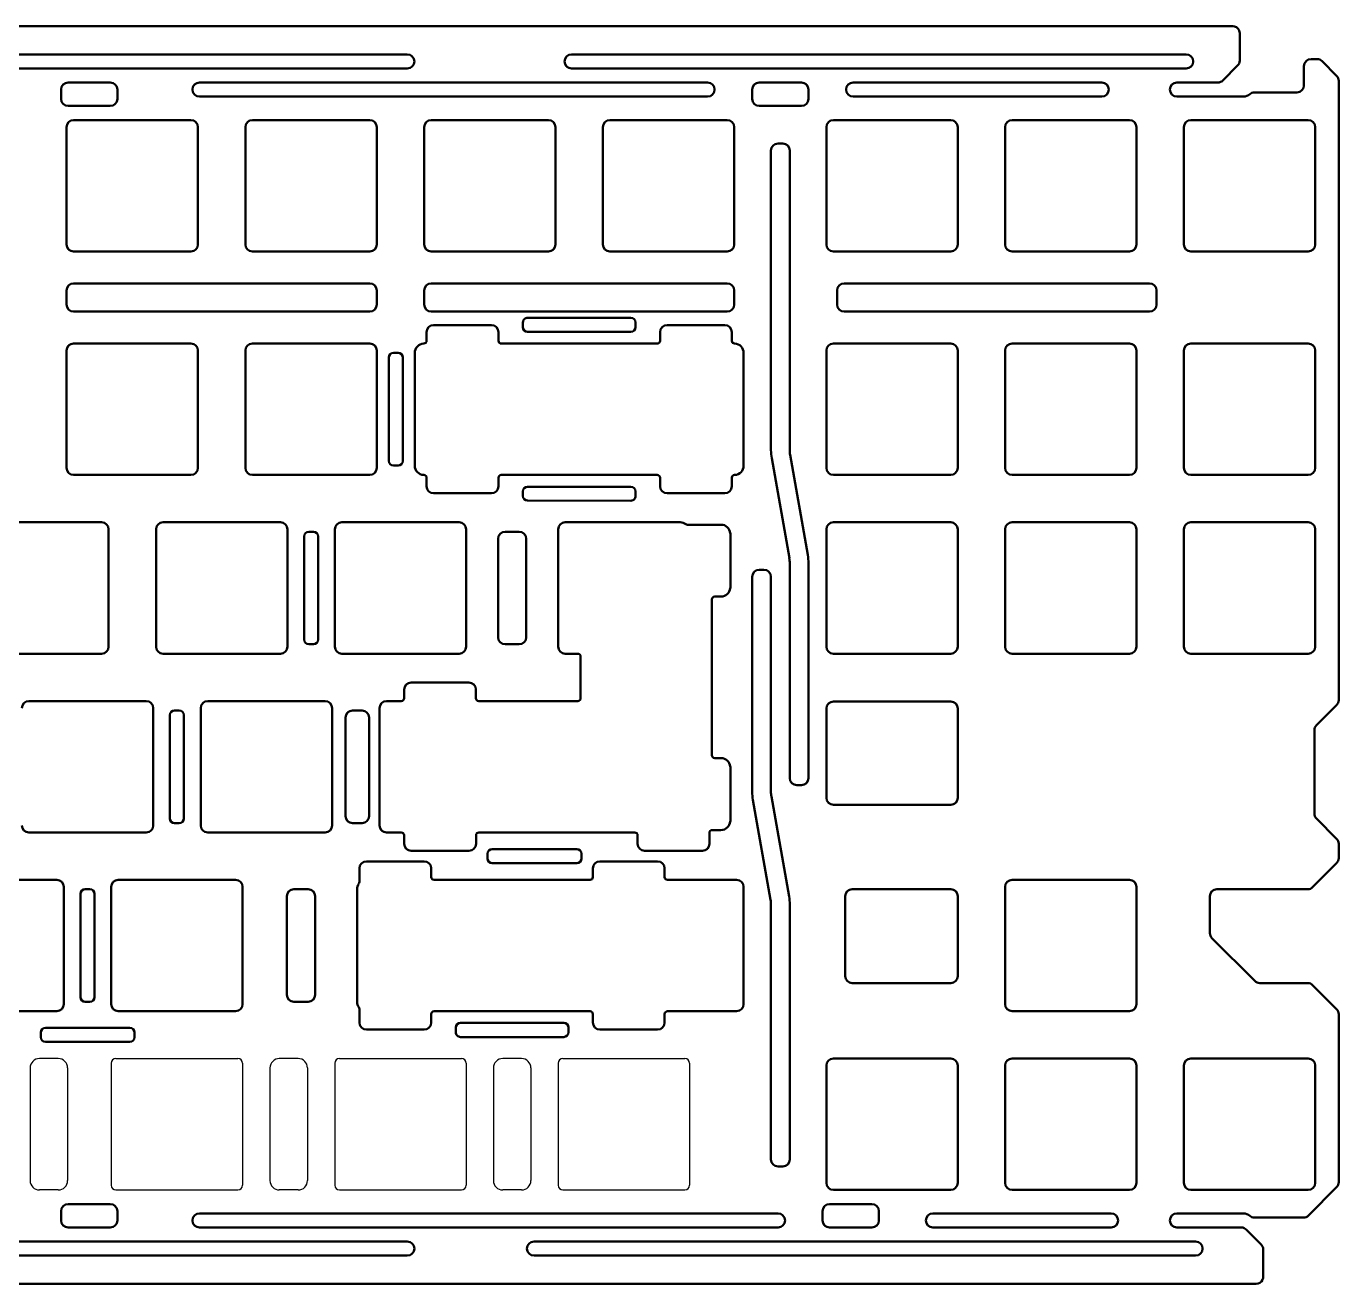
# Model space of a CAD drawing. Header units: millimetres. Extents: x 46 to 394, y 126 to 260.
# Drawn here: x 253.7 to 393.6, y 126.2 to 260.2 of the extents above; entities that cross this region are included whole.
import ezdxf

# ---------------------------------------------------------------- set-up
doc = ezdxf.new("R2010")
doc.units = ezdxf.units.MM
doc.header["$LTSCALE"] = 0.75
doc.layers.add('Visible', color=7, linetype='Continuous', lineweight=50)

msp = doc.modelspace()

# ---------------------------------------------------------------- linework, layer by layer
at = {"color": 7, "linetype": 'Continuous', "lineweight": 25}
for p, q in [((257.15, 150.18, 0.75), (255.15, 150.18, 0.75)), ((262.8, 149.68, 0.75), (262.8, 136.68, 0.75)), ((263.3, 150.18, 0.75), (276.3, 150.18, 0.75)), ((276.8, 149.68, 0.75), (276.8, 136.68, 0.75)), ((282.71, 150.18, 0.75), (280.71, 150.18, 0.75)), ((286.62, 149.68, 0.75), (286.62, 136.68, 0.75)), ((287.12, 150.18, 0.75), (300.12, 150.18, 0.75)), ((300.62, 149.68, 0.75), (300.62, 136.68, 0.75)), ((306.52, 150.18, 0.75), (304.52, 150.18, 0.75)), ((310.43, 149.68, 0.75), (310.43, 136.68, 0.75)), ((310.93, 150.18, 0.75), (323.93, 150.18, 0.75)), ((324.43, 149.68, 0.75), (324.43, 136.68, 0.75)), ((254.15, 149.18, 0.75), (254.15, 137.18, 0.75)), ((258.15, 149.18, 0.75), (258.15, 137.18, 0.75)), ((279.71, 149.18, 0.75), (279.71, 137.18, 0.75)), ((283.71, 149.18, 0.75), (283.71, 137.18, 0.75)), ((303.52, 149.18, 0.75), (303.52, 137.18, 0.75)), ((307.52, 149.18, 0.75), (307.52, 137.18, 0.75)), ((257.15, 136.18, 0.75), (255.15, 136.18, 0.75)), ((263.3, 136.18, 0.75), (276.3, 136.18, 0.75)), ((282.71, 136.18, 0.75), (280.71, 136.18, 0.75)), ((287.12, 136.18, 0.75), (300.12, 136.18, 0.75)), ((306.52, 136.18, 0.75), (304.52, 136.18, 0.75)), ((310.93, 136.18, 0.75), (323.93, 136.18, 0.75))]:
    msp.add_line(p, q, dxfattribs=at)
for centre, radius, start, end in [((255.15, 149.18, 0.75), 1, 90, 180), ((257.15, 149.18, 0.75), 1, 0, 90), ((263.3, 149.68, 0.75), 0.5, 90, 180), ((276.3, 149.68, 0.75), 0.5, 0, 90), ((280.71, 149.18, 0.75), 1, 90, 180), ((282.71, 149.18, 0.75), 1, 0, 90), ((287.12, 149.68, 0.75), 0.5, 90, 180), ((300.12, 149.68, 0.75), 0.5, 0, 90), ((304.52, 149.18, 0.75), 1, 90, 180), ((306.52, 149.18, 0.75), 1, 0, 90), ((310.93, 149.68, 0.75), 0.5, 90, 180), ((323.93, 149.68, 0.75), 0.5, 0, 90), ((255.15, 137.18, 0.75), 1, 180, 270), ((257.15, 137.18, 0.75), 1, 270, 0), ((280.71, 137.18, 0.75), 1, 180, 270), ((282.71, 137.18, 0.75), 1, 270, 0), ((304.52, 137.18, 0.75), 1, 180, 270), ((306.52, 137.18, 0.75), 1, 270, 0), ((263.3, 136.68, 0.75), 0.5, 180, 270), ((276.3, 136.68, 0.75), 0.5, 270, 0), ((287.12, 136.68, 0.75), 0.5, 180, 270), ((300.12, 136.68, 0.75), 0.5, 270, 0), ((310.93, 136.68, 0.75), 0.5, 180, 270), ((323.93, 136.68, 0.75), 0.5, 270, 0)]:
    msp.add_arc(centre, radius, start, end, dxfattribs=at)
at = {"layer": 'Visible'}
for p, q in [((382.3, 260.2, 0.75), (57.29, 260.2, 0.75)), ((383.05, 256.53, 0.75), (383.05, 257.63, 0.75)), ((294.35, 257.2, 0.75), (226.55, 257.2, 0.75)), ((377.35, 257.2, 0.75), (311.85, 257.2, 0.75)), ((382.83, 256, 0.75), (381.25, 254.42, 0.75)), ((391.29, 256.7, 0.75), (390.65, 256.7, 0.75)), ((391.82, 256.48, 0.75), (393.38, 254.92, 0.75)), ((294.35, 255.7, 0.75), (226.55, 255.7, 0.75)), ((377.35, 255.7, 0.75), (311.85, 255.7, 0.75)), ((389.9, 255.95, 0.75), (389.9, 253.9, 0.75)), ((257.45, 252.45, 0.75), (257.45, 253.45, 0.75)), ((258.2, 254.2, 0.75), (262.7, 254.2, 0.75)), ((263.45, 253.45, 0.75), (263.45, 252.45, 0.75)), ((326.35, 254.2, 0.75), (272.2, 254.2, 0.75)), ((331.1, 252.45, 0.75), (331.1, 253.45, 0.75)), ((331.85, 254.2, 0.75), (336.35, 254.2, 0.75)), ((337.1, 253.45, 0.75), (337.1, 252.45, 0.75)), ((341.85, 254.2, 0.75), (368.35, 254.2, 0.75)), ((376.35, 254.2, 0.75), (380.72, 254.2, 0.75)), ((393.6, 188.39, 0.75), (393.6, 254.39, 0.75)), ((326.35, 252.7, 0.75), (272.2, 252.7, 0.75)), ((341.85, 252.7, 0.75), (368.35, 252.7, 0.75)), ((383.45, 252.7, 0.75), (376.35, 252.7, 0.75)), ((389.15, 253.15, 0.75), (384.62, 253.15, 0.75)), ((262.7, 251.7, 0.75), (258.2, 251.7, 0.75)), ((336.35, 251.7, 0.75), (331.85, 251.7, 0.75)), ((258.04, 236.95, 0.75), (258.04, 249.45, 0.75)), ((258.79, 250.2, 0.75), (271.29, 250.2, 0.75)), ((272.04, 249.45, 0.75), (272.04, 236.95, 0.75)), ((277.09, 236.95, 0.75), (277.09, 249.45, 0.75)), ((277.84, 250.2, 0.75), (290.34, 250.2, 0.75)), ((291.09, 249.45, 0.75), (291.09, 236.95, 0.75)), ((296.14, 236.95, 0.75), (296.14, 249.45, 0.75)), ((296.89, 250.2, 0.75), (309.39, 250.2, 0.75)), ((310.14, 249.45, 0.75), (310.14, 236.95, 0.75)), ((315.19, 236.95, 0.75), (315.19, 249.45, 0.75)), ((315.94, 250.2, 0.75), (328.44, 250.2, 0.75)), ((329.19, 249.45, 0.75), (329.19, 236.95, 0.75)), ((339, 236.95, 0.75), (339, 249.45, 0.75)), ((339.75, 250.2, 0.75), (352.25, 250.2, 0.75)), ((353, 249.45, 0.75), (353, 236.95, 0.75)), ((358.05, 236.95, 0.75), (358.05, 249.45, 0.75)), ((358.8, 250.2, 0.75), (371.3, 250.2, 0.75)), ((372.05, 249.45, 0.75), (372.05, 236.95, 0.75)), ((377.1, 236.95, 0.75), (377.1, 249.45, 0.75)), ((377.85, 250.2, 0.75), (390.35, 250.2, 0.75)), ((391.1, 249.45, 0.75), (391.1, 236.95, 0.75)), ((333.85, 247.7, 0.75), (334.35, 247.7, 0.75)), ((333.1, 215.03, 0.75), (333.1, 246.95, 0.75)), ((335.1, 246.95, 0.75), (335.1, 215.03, 0.75)), ((271.29, 236.2, 0.75), (258.79, 236.2, 0.75)), ((290.34, 236.2, 0.75), (277.84, 236.2, 0.75)), ((309.39, 236.2, 0.75), (296.89, 236.2, 0.75)), ((328.44, 236.2, 0.75), (315.94, 236.2, 0.75)), ((352.25, 236.2, 0.75), (339.75, 236.2, 0.75)), ((371.3, 236.2, 0.75), (358.8, 236.2, 0.75)), ((390.35, 236.2, 0.75), (377.85, 236.2, 0.75)), ((258.79, 232.79, 0.75), (290.34, 232.79, 0.75)), ((296.89, 232.79, 0.75), (328.44, 232.79, 0.75)), ((340.89, 232.79, 0.75), (373.44, 232.79, 0.75)), ((258.04, 230.54, 0.75), (258.04, 232.04, 0.75)), ((291.09, 232.04, 0.75), (291.09, 230.54, 0.75)), ((296.14, 230.54, 0.75), (296.14, 232.04, 0.75)), ((329.19, 232.04, 0.75), (329.19, 230.54, 0.75)), ((340.14, 230.54, 0.75), (340.14, 232.04, 0.75)), ((374.19, 232.04, 0.75), (374.19, 230.54, 0.75)), ((290.34, 229.79, 0.75), (258.79, 229.79, 0.75)), ((328.44, 229.79, 0.75), (296.89, 229.79, 0.75)), ((373.44, 229.79, 0.75), (340.89, 229.79, 0.75)), ((297.15, 228.35, 0.75), (303.31, 228.35, 0.75)), ((306.67, 228.13, 0.75), (306.67, 228.63, 0.75)), ((307.17, 229.13, 0.75), (318.17, 229.13, 0.75)), ((318.67, 228.63, 0.75), (318.67, 228.13, 0.75)), ((322.03, 228.35, 0.75), (328.18, 228.35, 0.75)), ((296.4, 226.68, 0.75), (296.4, 227.6, 0.75)), ((304.06, 227.6, 0.75), (304.06, 226.68, 0.75)), ((318.17, 227.63, 0.75), (307.17, 227.63, 0.75)), ((321.28, 226.68, 0.75), (321.28, 227.6, 0.75)), ((328.93, 227.6, 0.75), (328.93, 226.68, 0.75)), ((258.04, 213.13, 0.75), (258.04, 225.63, 0.75)), ((258.79, 226.38, 0.75), (271.29, 226.38, 0.75)), ((272.04, 225.63, 0.75), (272.04, 213.13, 0.75)), ((277.09, 213.13, 0.75), (277.09, 225.63, 0.75)), ((277.84, 226.38, 0.75), (290.34, 226.38, 0.75)), ((291.09, 225.63, 0.75), (291.09, 213.13, 0.75)), ((292.87, 225.38, 0.75), (293.37, 225.38, 0.75)), ((295.14, 213.38, 0.75), (295.14, 225.38, 0.75)), ((304.36, 226.38, 0.75), (320.98, 226.38, 0.75)), ((330.19, 225.38, 0.75), (330.19, 213.38, 0.75)), ((339, 213.13, 0.75), (339, 225.63, 0.75)), ((339.75, 226.38, 0.75), (352.25, 226.38, 0.75)), ((353, 225.63, 0.75), (353, 213.13, 0.75)), ((358.05, 213.13, 0.75), (358.05, 225.63, 0.75)), ((358.8, 226.38, 0.75), (371.3, 226.38, 0.75)), ((372.05, 225.63, 0.75), (372.05, 213.13, 0.75)), ((377.1, 213.13, 0.75), (377.1, 225.63, 0.75)), ((377.85, 226.38, 0.75), (390.35, 226.38, 0.75)), ((391.1, 225.63, 0.75), (391.1, 213.13, 0.75)), ((292.37, 213.88, 0.75), (292.37, 224.88, 0.75)), ((293.87, 224.88, 0.75), (293.87, 213.88, 0.75)), ((335.06, 203.51, 0.75), (333.18, 214.16, 0.75)), ((335.15, 214.51, 0.75), (337.03, 203.85, 0.75)), ((293.37, 213.38, 0.75), (292.87, 213.38, 0.75)), ((271.29, 212.38, 0.75), (258.79, 212.38, 0.75)), ((290.34, 212.38, 0.75), (277.84, 212.38, 0.75)), ((296.4, 211.17, 0.75), (296.4, 212.09, 0.75)), ((304.06, 212.08, 0.75), (304.06, 211.17, 0.75)), ((320.98, 212.38, 0.75), (304.36, 212.38, 0.75)), ((321.28, 211.17, 0.75), (321.28, 212.08, 0.75)), ((328.93, 212.09, 0.75), (328.93, 211.17, 0.75)), ((352.25, 212.38, 0.75), (339.75, 212.38, 0.75)), ((371.3, 212.38, 0.75), (358.8, 212.38, 0.75)), ((390.35, 212.38, 0.75), (377.85, 212.38, 0.75)), ((303.31, 210.42, 0.75), (297.15, 210.42, 0.75)), ((306.67, 210.14, 0.75), (306.67, 210.63, 0.75)), ((307.17, 211.13, 0.75), (318.17, 211.13, 0.75)), ((318.67, 210.63, 0.75), (318.67, 210.13, 0.75)), ((328.18, 210.42, 0.75), (322.03, 210.42, 0.75)), ((318.17, 209.63, 0.75), (307.17, 209.64, 0.75)), ((249.27, 207.33, 0.75), (261.77, 207.33, 0.75)), ((268.32, 207.33, 0.75), (280.82, 207.33, 0.75)), ((287.37, 207.33, 0.75), (299.87, 207.33, 0.75)), ((311.18, 207.33, 0.75), (323.43, 207.33, 0.75)), ((324.21, 207.08, 0.75), (327.77, 207.08, 0.75)), ((339.75, 207.33, 0.75), (352.25, 207.33, 0.75)), ((358.8, 207.33, 0.75), (371.3, 207.33, 0.75)), ((377.85, 207.33, 0.75), (390.35, 207.33, 0.75)), ((262.52, 206.58, 0.75), (262.52, 194.08, 0.75)), ((267.57, 206.58, 0.75), (267.57, 194.08, 0.75)), ((281.57, 206.58, 0.75), (281.57, 194.08, 0.75)), ((283.34, 194.83, 0.75), (283.34, 205.83, 0.75)), ((283.84, 206.33, 0.75), (284.34, 206.33, 0.75)), ((284.84, 205.83, 0.75), (284.84, 194.83, 0.75)), ((286.62, 194.08, 0.75), (286.62, 206.58, 0.75)), ((300.62, 206.58, 0.75), (300.62, 194.08, 0.75)), ((304.77, 206.33, 0.75), (306.27, 206.33, 0.75)), ((310.43, 194.08, 0.75), (310.43, 206.58, 0.75)), ((328.77, 206.17, 0.75), (328.77, 200.32, 0.75)), ((339, 194.08, 0.75), (339, 206.58, 0.75)), ((353, 206.58, 0.75), (353, 194.08, 0.75)), ((358.05, 194.08, 0.75), (358.05, 206.58, 0.75)), ((372.05, 206.58, 0.75), (372.05, 194.08, 0.75)), ((377.1, 194.08, 0.75), (377.1, 206.58, 0.75)), ((391.1, 206.58, 0.75), (391.1, 194.08, 0.75)), ((304.02, 195.08, 0.75), (304.02, 205.58, 0.75)), ((307.02, 205.58, 0.75), (307.02, 195.08, 0.75)), ((335.1, 180.08, 0.75), (335.1, 202.98, 0.75)), ((337.1, 202.98, 0.75), (337.1, 180.08, 0.75)), ((331.1, 178.63, 0.75), (331.1, 201.53, 0.75)), ((331.85, 202.28, 0.75), (332.35, 202.28, 0.75)), ((333.1, 201.53, 0.75), (333.1, 178.63, 0.75)), ((326.81, 199.12, 0.75), (326.81, 182.5, 0.75)), ((327.77, 199.42, 0.75), (327.11, 199.42, 0.75)), ((261.77, 193.33, 0.75), (249.27, 193.33, 0.75)), ((280.82, 193.33, 0.75), (268.32, 193.33, 0.75)), ((284.34, 194.33, 0.75), (283.84, 194.33, 0.75)), ((299.87, 193.33, 0.75), (287.37, 193.33, 0.75)), ((306.27, 194.33, 0.75), (304.77, 194.33, 0.75)), ((312.51, 193.33, 0.75), (311.18, 193.33, 0.75)), ((312.81, 188.58, 0.75), (312.81, 193.03, 0.75)), ((352.25, 193.33, 0.75), (339.75, 193.33, 0.75)), ((371.3, 193.33, 0.75), (358.8, 193.33, 0.75)), ((390.35, 193.33, 0.75), (377.85, 193.33, 0.75)), ((294.76, 190.25, 0.75), (300.91, 190.25, 0.75)), ((294.01, 188.58, 0.75), (294.01, 189.5, 0.75)), ((301.66, 189.5, 0.75), (301.66, 188.58, 0.75)), ((254.03, 188.28, 0.75), (266.53, 188.28, 0.75)), ((267.28, 187.53, 0.75), (267.28, 175.03, 0.75)), ((272.33, 175.03, 0.75), (272.33, 187.53, 0.75)), ((273.08, 188.28, 0.75), (285.58, 188.28, 0.75)), ((286.33, 187.53, 0.75), (286.33, 175.03, 0.75)), ((291.38, 175.03, 0.75), (291.38, 187.53, 0.75)), ((292.13, 188.28, 0.75), (293.71, 188.28, 0.75)), ((301.96, 188.28, 0.75), (312.51, 188.28, 0.75)), ((339.01, 177.98, 0.75), (339.01, 187.48, 0.75)), ((339.76, 188.23, 0.75), (352.26, 188.23, 0.75)), ((353.01, 187.48, 0.75), (353.01, 177.98, 0.75)), ((391.23, 185.7, 0.75), (393.38, 187.86, 0.75)), ((269.05, 175.78, 0.75), (269.05, 186.78, 0.75)), ((269.55, 187.28, 0.75), (270.05, 187.28, 0.75)), ((270.55, 186.78, 0.75), (270.55, 175.78, 0.75)), ((287.77, 176.03, 0.75), (287.77, 186.53, 0.75)), ((288.52, 187.28, 0.75), (289.52, 187.28, 0.75)), ((290.27, 186.53, 0.75), (290.27, 176.03, 0.75)), ((391.01, 176.3, 0.75), (391.01, 185.17, 0.75)), ((327.11, 182.2, 0.75), (327.77, 182.2, 0.75)), ((328.77, 181.3, 0.75), (328.77, 175.45, 0.75)), ((336.35, 179.33, 0.75), (335.85, 179.33, 0.75)), ((333.06, 167.11, 0.75), (331.18, 177.77, 0.75)), ((333.15, 178.11, 0.75), (335.03, 167.46, 0.75)), ((352.26, 177.23, 0.75), (339.76, 177.23, 0.75)), ((270.05, 175.28, 0.75), (269.55, 175.28, 0.75)), ((289.52, 175.28, 0.75), (288.52, 175.28, 0.75)), ((391.23, 175.76, 0.75), (393.38, 173.61, 0.75)), ((266.53, 174.28, 0.75), (254.03, 174.28, 0.75)), ((285.58, 174.28, 0.75), (273.08, 174.28, 0.75)), ((293.71, 174.28, 0.75), (292.13, 174.28, 0.75)), ((294.01, 173.07, 0.75), (294.01, 173.98, 0.75)), ((301.67, 173.07, 0.75), (301.67, 173.98, 0.75)), ((318.59, 174.28, 0.75), (301.97, 174.28, 0.75)), ((318.89, 173.07, 0.75), (318.89, 173.98, 0.75)), ((326.54, 174.24, 0.75), (326.54, 173.07, 0.75)), ((327.77, 174.54, 0.75), (326.84, 174.54, 0.75)), ((300.92, 172.32, 0.75), (294.76, 172.32, 0.75)), ((303.4, 172.51, 0.75), (312.4, 172.51, 0.75)), ((325.79, 172.32, 0.75), (319.64, 172.32, 0.75)), ((393.6, 171.55, 0.75), (393.6, 173.08, 0.75)), ((289.99, 171.2, 0.75), (296.15, 171.2, 0.75)), ((302.9, 171.51, 0.75), (302.9, 172.01, 0.75)), ((312.4, 171.01, 0.75), (303.4, 171.01, 0.75)), ((312.9, 172.01, 0.75), (312.9, 171.51, 0.75)), ((314.87, 171.2, 0.75), (321.02, 171.2, 0.75)), ((393.38, 171.01, 0.75), (390.82, 168.45, 0.75)), ((244.5, 169.23, 0.75), (257, 169.23, 0.75)), ((263.55, 169.23, 0.75), (276.05, 169.23, 0.75)), ((289.24, 169, 0.75), (289.24, 170.45, 0.75)), ((296.9, 170.45, 0.75), (296.9, 169.53, 0.75)), ((313.82, 169.23, 0.75), (297.2, 169.23, 0.75)), ((314.12, 169.53, 0.75), (314.12, 170.45, 0.75)), ((321.77, 170.45, 0.75), (321.77, 169.53, 0.75)), ((329.44, 169.23, 0.75), (322.07, 169.23, 0.75)), ((358.8, 169.23, 0.75), (371.3, 169.23, 0.75)), ((257.75, 168.48, 0.75), (257.75, 155.98, 0.75)), ((260.03, 168.23, 0.75), (260.53, 168.23, 0.75)), ((262.8, 155.98, 0.75), (262.8, 168.48, 0.75)), ((276.8, 168.48, 0.75), (276.8, 155.98, 0.75)), ((282.27, 168.23, 0.75), (283.77, 168.23, 0.75)), ((289, 156.23, 0.75), (289, 168.23, 0.75)), ((330.19, 168.48, 0.75), (330.19, 155.98, 0.75)), ((341.76, 168.23, 0.75), (352.26, 168.23, 0.75)), ((358.05, 168.48, 0.75), (358.05, 155.98, 0.75)), ((372.05, 168.48, 0.75), (372.05, 155.98, 0.75)), ((380.62, 168.23, 0.75), (390.29, 168.23, 0.75)), ((259.53, 156.73, 0.75), (259.53, 167.73, 0.75)), ((261.03, 167.73, 0.75), (261.03, 156.73, 0.75)), ((281.52, 156.98, 0.75), (281.52, 167.48, 0.75)), ((284.52, 167.48, 0.75), (284.52, 156.98, 0.75)), ((333.1, 139.43, 0.75), (333.1, 166.59, 0.75)), ((335.1, 166.59, 0.75), (335.1, 139.43, 0.75)), ((341.01, 158.98, 0.75), (341.01, 167.48, 0.75)), ((353.01, 167.48, 0.75), (353.01, 158.98, 0.75)), ((379.87, 163.55, 0.75), (379.87, 167.48, 0.75)), ((380.09, 163.01, 0.75), (384.65, 158.45, 0.75)), ((352.26, 158.23, 0.75), (341.76, 158.23, 0.75)), ((390.29, 158.23, 0.75), (385.18, 158.23, 0.75)), ((390.82, 158.01, 0.75), (393.38, 155.45, 0.75)), ((260.53, 156.23, 0.75), (260.03, 156.23, 0.75)), ((283.77, 156.23, 0.75), (282.27, 156.23, 0.75)), ((289.24, 154.02, 0.75), (289.24, 155.47, 0.75)), ((257, 155.23, 0.75), (244.5, 155.23, 0.75)), ((276.05, 155.23, 0.75), (263.55, 155.23, 0.75)), ((296.9, 154.93, 0.75), (296.9, 154.02, 0.75)), ((313.82, 155.23, 0.75), (297.2, 155.23, 0.75)), ((300.02, 153.98, 0.75), (311.02, 153.98, 0.75)), ((314.12, 154.02, 0.75), (314.12, 154.93, 0.75)), ((321.77, 154.93, 0.75), (321.77, 154.02, 0.75)), ((329.44, 155.23, 0.75), (322.07, 155.23, 0.75)), ((371.3, 155.23, 0.75), (358.8, 155.23, 0.75)), ((393.6, 137, 0.75), (393.6, 154.92, 0.75)), ((255.28, 152.46, 0.75), (255.28, 152.96, 0.75)), ((255.78, 153.46, 0.75), (264.78, 153.46, 0.75)), ((265.28, 152.96, 0.75), (265.28, 152.46, 0.75)), ((296.15, 153.27, 0.75), (289.99, 153.27, 0.75)), ((299.52, 152.98, 0.75), (299.52, 153.48, 0.75)), ((311.02, 152.48, 0.75), (300.02, 152.48, 0.75)), ((311.52, 153.48, 0.75), (311.52, 152.98, 0.75)), ((321.02, 153.27, 0.75), (314.87, 153.27, 0.75)), ((264.78, 151.96, 0.75), (255.78, 151.96, 0.75)), ((339.75, 150.18, 0.75), (352.25, 150.18, 0.75)), ((358.8, 150.18, 0.75), (371.3, 150.18, 0.75)), ((377.85, 150.18, 0.75), (390.35, 150.18, 0.75)), ((339, 136.93, 0.75), (339, 149.43, 0.75)), ((353, 149.43, 0.75), (353, 136.93, 0.75)), ((358.05, 136.93, 0.75), (358.05, 149.43, 0.75)), ((372.05, 149.43, 0.75), (372.05, 136.93, 0.75)), ((377.1, 136.93, 0.75), (377.1, 149.43, 0.75)), ((391.1, 149.43, 0.75), (391.1, 136.93, 0.75)), ((334.35, 138.68, 0.75), (333.85, 138.68, 0.75)), ((352.25, 136.18, 0.75), (339.75, 136.18, 0.75)), ((371.3, 136.18, 0.75), (358.8, 136.18, 0.75)), ((390.35, 136.18, 0.75), (377.85, 136.18, 0.75)), ((390.37, 133.45, 0.75), (393.38, 136.46, 0.75)), ((258.2, 134.68, 0.75), (262.7, 134.68, 0.75)), ((339.35, 134.68, 0.75), (343.85, 134.68, 0.75)), ((257.45, 132.93, 0.75), (257.45, 133.93, 0.75)), ((263.45, 133.93, 0.75), (263.45, 132.93, 0.75)), ((272.2, 133.68, 0.75), (333.85, 133.68, 0.75)), ((338.6, 132.93, 0.75), (338.6, 133.93, 0.75)), ((344.6, 133.93, 0.75), (344.6, 132.93, 0.75)), ((350.35, 133.68, 0.75), (369.35, 133.68, 0.75)), ((376.35, 133.68, 0.75), (383.45, 133.68, 0.75)), ((389.84, 133.23, 0.75), (384.62, 133.23, 0.75)), ((262.7, 132.18, 0.75), (258.2, 132.18, 0.75)), ((333.85, 132.18, 0.75), (272.2, 132.18, 0.75)), ((343.85, 132.18, 0.75), (339.35, 132.18, 0.75)), ((350.35, 132.18, 0.75), (369.35, 132.18, 0.75)), ((376.35, 132.18, 0.75), (383.22, 132.18, 0.75)), ((383.75, 131.96, 0.75), (385.33, 130.38, 0.75)), ((226.55, 130.68, 0.75), (294.35, 130.68, 0.75)), ((307.85, 130.68, 0.75), (378.35, 130.68, 0.75)), ((294.35, 129.18, 0.75), (226.55, 129.18, 0.75)), ((307.85, 129.18, 0.75), (378.35, 129.18, 0.75)), ((385.55, 128.76, 0.75), (385.55, 129.85, 0.75)), ((384.8, 126.18, 0.75), (54.79, 126.18, 0.75))]:
    msp.add_line(p, q, dxfattribs=at)
at = {"layer": 'Visible', "extrusion": (0, 1.1e-14, -1)}
for centre, radius, start, end in [((-382.3, 259.45, -0.75), 0.75, 90, 154.6412), ((-294.35, 256.45, -0.75), 0.75, 90, 270), ((-311.85, 256.45, -0.75), 0.75, 270, 90), ((-377.35, 256.45, -0.75), 0.75, 90, 270), ((-382.3, 256.53, -0.75), 0.75, 180, 225), ((-390.65, 255.95, -0.75), 0.75, 0, 90), ((-391.29, 255.95, -0.75), 0.75, 90, 135), ((-392.85, 254.39, -0.75), 0.75, 135, 180), ((-272.2, 253.45, -0.75), 0.75, 270, 90), ((-326.35, 253.45, -0.75), 0.75, 90, 270), ((-341.85, 253.45, -0.75), 0.75, 270, 90), ((-368.35, 253.45, -0.75), 0.75, 90, 270), ((-376.35, 253.45, -0.75), 0.75, 270, 90), ((-380.72, 254.95, -0.75), 0.75, 225, 270), ((-384.62, 252.4, -0.75), 0.75, 47.9754, 90), ((-333.85, 246.95, -0.75), 0.75, 0, 90), ((-334.35, 246.95, -0.75), 0.75, 90, 180), ((-307.17, 228.63, -0.75), 0.5, 0, 90.0005), ((-307.17, 228.13, -0.75), 0.5, 270, 0), ((-318.17, 228.63, -0.75), 0.5, 90.0005, 180), ((-318.17, 228.13, -0.75), 0.5, 180, 270), ((-292.87, 224.88, -0.75), 0.5, 0, 90), ((-293.37, 224.88, -0.75), 0.5, 90, 180), ((-296.14, 225.38, -0.75), 1, 0, 88.1806), ((-338.1, 215.03, -0.75), 5, 350, 0), ((-292.87, 213.88, -0.75), 0.5, 270, 0), ((-293.37, 213.88, -0.75), 0.5, 180, 270), ((-296.14, 213.38, -0.75), 1, 271.8194, 0), ((-329.19, 213.38, -0.75), 1, 180, 268.1806), ((-307.17, 210.63, -0.75), 0.5, 0, 90), ((-307.17, 210.14, -0.75), 0.5, 270.0108, 0), ((-318.17, 210.63, -0.75), 0.5, 90, 180), ((-318.17, 210.13, -0.75), 0.5, 180, 270.0108), ((-323.43, 206.33, -0.75), 1, 90, 126.8404), ((-324.21, 207.38, -0.75), 0.3, 270, 306.8404), ((-327.77, 206.08, -0.75), 1, 90, 174.4442), ((-283.84, 205.83, -0.75), 0.5, 0, 90), ((-284.34, 205.83, -0.75), 0.5, 90, 180), ((-332.1, 202.98, -0.75), 3, 170, 180), ((-331.85, 201.53, -0.75), 0.75, 0, 90), ((-332.35, 201.53, -0.75), 0.75, 90, 180), ((-327.77, 200.42, -0.75), 1, 185.5558, 270), ((-283.84, 194.83, -0.75), 0.5, 270, 0), ((-284.34, 194.83, -0.75), 0.5, 180, 270), ((-312.51, 193.03, -0.75), 0.3, 90, 180), ((-293.71, 188.58, -0.75), 0.3, 180, 270), ((-312.51, 188.58, -0.75), 0.3, 180, 270), ((-392.85, 188.39, -0.75), 0.75, 180, 225), ((-269.55, 186.78, -0.75), 0.5, 0, 90), ((-270.05, 186.78, -0.75), 0.5, 90, 180), ((-327.77, 181.2, -0.75), 1, 90, 174.4442), ((-335.85, 180.08, -0.75), 0.75, 270, 0), ((-336.35, 180.08, -0.75), 0.75, 180, 270), ((-336.1, 178.63, -0.75), 3, 350, 0), ((-269.55, 175.78, -0.75), 0.5, 270, 0), ((-270.05, 175.78, -0.75), 0.5, 180, 270), ((-327.77, 175.54, -0.75), 1, 185.5558, 270), ((-293.71, 173.98, -0.75), 0.3, 90, 180), ((-326.84, 174.24, -0.75), 0.3, 0, 90), ((-392.85, 173.08, -0.75), 0.75, 135, 180), ((-303.4, 172.01, -0.75), 0.5, 0, 90), ((-312.4, 172.01, -0.75), 0.5, 90, 180), ((-303.4, 171.51, -0.75), 0.5, 270, 0), ((-312.4, 171.51, -0.75), 0.5, 180, 270), ((-392.85, 171.55, -0.75), 0.75, 180, 225), ((-260.03, 167.73, -0.75), 0.5, 0, 90), ((-260.53, 167.73, -0.75), 0.5, 90, 180), ((-290, 168.23, -0.75), 1, 0, 35.8191), ((-288.94, 169, -0.75), 0.3, 180, 215.8191), ((-390.29, 168.98, -0.75), 0.75, 225, 270), ((-330.1, 166.59, -0.75), 5, 170, 180), ((-390.29, 157.48, -0.75), 0.75, 90, 135), ((-260.03, 156.73, -0.75), 0.5, 270, 0), ((-260.53, 156.73, -0.75), 0.5, 180, 270), ((-290, 156.23, -0.75), 1, 324.1809, 0), ((-288.94, 155.47, -0.75), 0.3, 144.1809, 180), ((-392.85, 154.92, -0.75), 0.75, 135, 180), ((-300.02, 153.48, -0.75), 0.5, 360, 90), ((-311.02, 153.48, -0.75), 0.5, 90, 180), ((-255.78, 152.96, -0.75), 0.5, 0, 90), ((-255.78, 152.46, -0.75), 0.5, 270, 0), ((-264.78, 152.96, -0.75), 0.5, 90, 180), ((-264.78, 152.46, -0.75), 0.5, 180, 270), ((-300.02, 152.98, -0.75), 0.5, 269.9762, 360), ((-311.02, 152.98, -0.75), 0.5, 180, 269.9762), ((-333.85, 139.43, -0.75), 0.75, 270, 0), ((-334.35, 139.43, -0.75), 0.75, 180, 270), ((-392.85, 137, -0.75), 0.75, 180, 225), ((-272.2, 132.93, -0.75), 0.75, 270, 90), ((-333.85, 132.93, -0.75), 0.75, 90, 270), ((-350.35, 132.93, -0.75), 0.75, 270, 90), ((-369.35, 132.93, -0.75), 0.75, 90, 270), ((-376.35, 132.93, -0.75), 0.75, 270, 90), ((-384.62, 133.98, -0.75), 0.75, 270, 312.0246), ((-389.84, 133.98, -0.75), 0.75, 225, 270), ((-383.22, 131.43, -0.75), 0.75, 90, 135), ((-294.35, 129.93, -0.75), 0.75, 90, 270), ((-307.85, 129.93, -0.75), 0.75, 270, 90), ((-378.35, 129.93, -0.75), 0.75, 90, 270), ((-384.8, 129.85, -0.75), 0.75, 135, 180), ((-384.8, 126.93, -0.75), 0.75, 205.3588, 270)]:
    msp.add_arc(centre, radius, start, end, dxfattribs=at)
at = {"layer": 'Visible', "extrusion": (-1, 0, 0)}
for centre, start, end in [((-258.7, 1.8, -383.05), 240, 315.573), ((-127.68, 1.8, -385.55), 224.427, 300)]:
    msp.add_arc(centre, 1.5, start, end, dxfattribs=at)
at = {"layer": 'Visible'}
for centre, radius, start, end in [((258.2, 253.45, 0.75), 0.75, 90, 180), ((262.7, 253.45, 0.75), 0.75, 0, 90), ((331.85, 253.45, 0.75), 0.75, 90, 180), ((336.35, 253.45, 0.75), 0.75, 0, 90), ((389.15, 253.9, 0.75), 0.75, 270, 0), ((258.2, 252.45, 0.75), 0.75, 180, 270), ((262.7, 252.45, 0.75), 0.75, 270, 0), ((331.85, 252.45, 0.75), 0.75, 180, 270), ((336.35, 252.45, 0.75), 0.75, 270, 0), ((383.45, 253.7, 0.75), 1, 270, 312.0246), ((258.79, 249.45, 0.75), 0.75, 90, 180), ((271.29, 249.45, 0.75), 0.75, 0, 90), ((277.84, 249.45, 0.75), 0.75, 90, 180), ((290.34, 249.45, 0.75), 0.75, 0, 90), ((296.89, 249.45, 0.75), 0.75, 90, 180), ((309.39, 249.45, 0.75), 0.75, 0, 90), ((315.94, 249.45, 0.75), 0.75, 90, 180), ((328.44, 249.45, 0.75), 0.75, 0, 90), ((339.75, 249.45, 0.75), 0.75, 90, 180), ((352.25, 249.45, 0.75), 0.75, 0, 90), ((358.8, 249.45, 0.75), 0.75, 90, 180), ((371.3, 249.45, 0.75), 0.75, 0, 90), ((377.85, 249.45, 0.75), 0.75, 90, 180), ((390.35, 249.45, 0.75), 0.75, 0, 90), ((258.79, 236.95, 0.75), 0.75, 180, 270), ((271.29, 236.95, 0.75), 0.75, 270, 0), ((277.84, 236.95, 0.75), 0.75, 180, 270), ((290.34, 236.95, 0.75), 0.75, 270, 0), ((296.89, 236.95, 0.75), 0.75, 180, 270), ((309.39, 236.95, 0.75), 0.75, 270, 0), ((315.94, 236.95, 0.75), 0.75, 180, 270), ((328.44, 236.95, 0.75), 0.75, 270, 0), ((339.75, 236.95, 0.75), 0.75, 180, 270), ((352.25, 236.95, 0.75), 0.75, 270, 0), ((358.8, 236.95, 0.75), 0.75, 180, 270), ((371.3, 236.95, 0.75), 0.75, 270, 0), ((377.85, 236.95, 0.75), 0.75, 180, 270), ((390.35, 236.95, 0.75), 0.75, 270, 0), ((258.79, 232.04, 0.75), 0.75, 90, 180), ((290.34, 232.04, 0.75), 0.75, 0, 90), ((296.89, 232.04, 0.75), 0.75, 90, 180), ((328.44, 232.04, 0.75), 0.75, 0, 90), ((340.89, 232.04, 0.75), 0.75, 90, 180), ((373.44, 232.04, 0.75), 0.75, 0, 90), ((258.79, 230.54, 0.75), 0.75, 180, 270), ((290.34, 230.54, 0.75), 0.75, 270, 0), ((296.89, 230.54, 0.75), 0.75, 180, 270), ((328.44, 230.54, 0.75), 0.75, 270, 0), ((340.89, 230.54, 0.75), 0.75, 180, 270), ((373.44, 230.54, 0.75), 0.75, 270, 0), ((297.15, 227.6, 0.75), 0.75, 90, 180), ((303.31, 227.6, 0.75), 0.75, 0, 90), ((322.03, 227.6, 0.75), 0.75, 90, 180), ((328.18, 227.6, 0.75), 0.75, 0, 90), ((296.1, 226.68, 0.75), 0.3, 271.8194, 0), ((304.36, 226.68, 0.75), 0.3, 180, 270), ((320.98, 226.68, 0.75), 0.3, 270, 0), ((329.23, 226.68, 0.75), 0.3, 180, 268.1806), ((258.79, 225.63, 0.75), 0.75, 90, 180), ((271.29, 225.63, 0.75), 0.75, 0, 90), ((277.84, 225.63, 0.75), 0.75, 90, 180), ((290.34, 225.63, 0.75), 0.75, 0, 90), ((329.19, 225.38, 0.75), 1, 0, 88.1806), ((339.75, 225.63, 0.75), 0.75, 90, 180), ((352.25, 225.63, 0.75), 0.75, 0, 90), ((358.8, 225.63, 0.75), 0.75, 90, 180), ((371.3, 225.63, 0.75), 0.75, 0, 90), ((377.85, 225.63, 0.75), 0.75, 90, 180), ((390.35, 225.63, 0.75), 0.75, 0, 90), ((338.1, 215.03, 0.75), 3, 180, 190), ((258.79, 213.13, 0.75), 0.75, 180, 270), ((271.29, 213.13, 0.75), 0.75, 270, 0), ((277.84, 213.13, 0.75), 0.75, 180, 270), ((290.34, 213.13, 0.75), 0.75, 270, 0), ((339.75, 213.13, 0.75), 0.75, 180, 270), ((352.25, 213.13, 0.75), 0.75, 270, 0), ((358.8, 213.13, 0.75), 0.75, 180, 270), ((371.3, 213.13, 0.75), 0.75, 270, 0), ((377.85, 213.13, 0.75), 0.75, 180, 270), ((390.35, 213.13, 0.75), 0.75, 270, 0), ((296.1, 212.09, 0.75), 0.3, 0, 88.1806), ((304.36, 212.08, 0.75), 0.3, 90, 180), ((320.98, 212.08, 0.75), 0.3, 0, 90), ((329.23, 212.09, 0.75), 0.3, 91.8194, 180), ((297.15, 211.17, 0.75), 0.75, 180, 270), ((303.31, 211.17, 0.75), 0.75, 270, 0), ((322.03, 211.17, 0.75), 0.75, 180, 270), ((328.18, 211.17, 0.75), 0.75, 270, 0), ((261.77, 206.58, 0.75), 0.75, 0, 90), ((268.32, 206.58, 0.75), 0.75, 90, 180), ((280.82, 206.58, 0.75), 0.75, 0, 90), ((287.37, 206.58, 0.75), 0.75, 90, 180), ((299.87, 206.58, 0.75), 0.75, 0, 90), ((311.18, 206.58, 0.75), 0.75, 90, 180), ((339.75, 206.58, 0.75), 0.75, 90, 180), ((352.25, 206.58, 0.75), 0.75, 0, 90), ((358.8, 206.58, 0.75), 0.75, 90, 180), ((371.3, 206.58, 0.75), 0.75, 0, 90), ((377.85, 206.58, 0.75), 0.75, 90, 180), ((390.35, 206.58, 0.75), 0.75, 0, 90), ((304.77, 205.58, 0.75), 0.75, 90, 180), ((306.27, 205.58, 0.75), 0.75, 0, 90), ((332.1, 202.98, 0.75), 5, 0, 10), ((327.11, 199.12, 0.75), 0.3, 90, 180), ((304.77, 195.08, 0.75), 0.75, 180, 270), ((306.27, 195.08, 0.75), 0.75, 270, 0), ((261.77, 194.08, 0.75), 0.75, 270, 0), ((268.32, 194.08, 0.75), 0.75, 180, 270), ((280.82, 194.08, 0.75), 0.75, 270, 0), ((287.37, 194.08, 0.75), 0.75, 180, 270), ((299.87, 194.08, 0.75), 0.75, 270, 0), ((311.18, 194.08, 0.75), 0.75, 180, 270), ((339.75, 194.08, 0.75), 0.75, 180, 270), ((352.25, 194.08, 0.75), 0.75, 270, 0), ((358.8, 194.08, 0.75), 0.75, 180, 270), ((371.3, 194.08, 0.75), 0.75, 270, 0), ((377.85, 194.08, 0.75), 0.75, 180, 270), ((390.35, 194.08, 0.75), 0.75, 270, 0), ((294.76, 189.5, 0.75), 0.75, 90, 180), ((300.91, 189.5, 0.75), 0.75, 0, 90), ((254.03, 187.53, 0.75), 0.75, 90, 180), ((266.53, 187.53, 0.75), 0.75, 0, 90), ((273.08, 187.53, 0.75), 0.75, 90, 180), ((285.58, 187.53, 0.75), 0.75, 0, 90), ((292.13, 187.53, 0.75), 0.75, 90, 180), ((301.96, 188.58, 0.75), 0.3, 180, 270), ((339.76, 187.48, 0.75), 0.75, 90, 180), ((352.26, 187.48, 0.75), 0.75, 0, 90), ((288.52, 186.53, 0.75), 0.75, 90, 180), ((289.52, 186.53, 0.75), 0.75, 0, 90), ((391.76, 185.17, 0.75), 0.75, 135, 180), ((327.11, 182.5, 0.75), 0.3, 180, 270), ((336.1, 178.63, 0.75), 5, 180, 190), ((339.76, 177.98, 0.75), 0.75, 180, 270), ((352.26, 177.98, 0.75), 0.75, 270, 0), ((391.76, 176.3, 0.75), 0.75, 180, 225), ((254.03, 175.03, 0.75), 0.75, 180, 270), ((266.53, 175.03, 0.75), 0.75, 270, 0), ((273.08, 175.03, 0.75), 0.75, 180, 270), ((285.58, 175.03, 0.75), 0.75, 270, 0), ((288.52, 176.03, 0.75), 0.75, 180, 270), ((289.52, 176.03, 0.75), 0.75, 270, 0), ((292.13, 175.03, 0.75), 0.75, 180, 270), ((301.97, 173.98, 0.75), 0.3, 90, 180), ((318.59, 173.98, 0.75), 0.3, 0, 90), ((294.76, 173.07, 0.75), 0.75, 180, 270), ((300.92, 173.07, 0.75), 0.75, 270, 0), ((319.64, 173.07, 0.75), 0.75, 180, 270), ((325.79, 173.07, 0.75), 0.75, 270, 0), ((289.99, 170.45, 0.75), 0.75, 90, 180), ((296.15, 170.45, 0.75), 0.75, 0, 90), ((314.87, 170.45, 0.75), 0.75, 90, 180), ((321.02, 170.45, 0.75), 0.75, 0, 90), ((257, 168.48, 0.75), 0.75, 0, 90), ((263.55, 168.48, 0.75), 0.75, 90, 180), ((276.05, 168.48, 0.75), 0.75, 0, 90), ((297.2, 169.53, 0.75), 0.3, 180, 270), ((313.82, 169.53, 0.75), 0.3, 270, 0), ((322.07, 169.53, 0.75), 0.3, 180, 270), ((329.44, 168.48, 0.75), 0.75, 0, 90), ((358.8, 168.48, 0.75), 0.75, 90, 180), ((371.3, 168.48, 0.75), 0.75, 0, 90), ((282.27, 167.48, 0.75), 0.75, 90, 180), ((283.77, 167.48, 0.75), 0.75, 0, 90), ((341.76, 167.48, 0.75), 0.75, 90, 180), ((352.26, 167.48, 0.75), 0.75, 0, 90), ((380.62, 167.48, 0.75), 0.75, 90, 180), ((330.1, 166.59, 0.75), 3, 0, 10), ((380.62, 163.55, 0.75), 0.75, 180, 225), ((341.76, 158.98, 0.75), 0.75, 180, 270), ((352.26, 158.98, 0.75), 0.75, 270, 0), ((385.18, 158.98, 0.75), 0.75, 225, 270), ((282.27, 156.98, 0.75), 0.75, 180, 270), ((283.77, 156.98, 0.75), 0.75, 270, 0), ((257, 155.98, 0.75), 0.75, 270, 0), ((263.55, 155.98, 0.75), 0.75, 180, 270), ((276.05, 155.98, 0.75), 0.75, 270, 0), ((329.44, 155.98, 0.75), 0.75, 270, 0), ((358.8, 155.98, 0.75), 0.75, 180, 270), ((371.3, 155.98, 0.75), 0.75, 270, 0), ((289.99, 154.02, 0.75), 0.75, 180, 270), ((296.15, 154.02, 0.75), 0.75, 270, 0), ((297.2, 154.93, 0.75), 0.3, 90, 180), ((313.82, 154.93, 0.75), 0.3, 0, 90), ((314.87, 154.02, 0.75), 0.75, 180, 270), ((321.02, 154.02, 0.75), 0.75, 270, 0), ((322.07, 154.93, 0.75), 0.3, 90, 180), ((339.75, 149.43, 0.75), 0.75, 90, 180), ((352.25, 149.43, 0.75), 0.75, 0, 90), ((358.8, 149.43, 0.75), 0.75, 90, 180), ((371.3, 149.43, 0.75), 0.75, 0, 90), ((377.85, 149.43, 0.75), 0.75, 90, 180), ((390.35, 149.43, 0.75), 0.75, 0, 90), ((339.75, 136.93, 0.75), 0.75, 180, 270), ((352.25, 136.93, 0.75), 0.75, 270, 0), ((358.8, 136.93, 0.75), 0.75, 180, 270), ((371.3, 136.93, 0.75), 0.75, 270, 0), ((377.85, 136.93, 0.75), 0.75, 180, 270), ((390.35, 136.93, 0.75), 0.75, 270, 0), ((258.2, 133.93, 0.75), 0.75, 90, 180), ((262.7, 133.93, 0.75), 0.75, 0, 90), ((339.35, 133.93, 0.75), 0.75, 90, 180), ((343.85, 133.93, 0.75), 0.75, 0, 90), ((258.2, 132.93, 0.75), 0.75, 180, 270), ((262.7, 132.93, 0.75), 0.75, 270, 0), ((339.35, 132.93, 0.75), 0.75, 180, 270), ((343.85, 132.93, 0.75), 0.75, 270, 0), ((383.45, 132.68, 0.75), 1, 47.9754, 90)]:
    msp.add_arc(centre, radius, start, end, dxfattribs=at)
for points, knots in [([(382.98, 259.77, 0.75), (382.99, 259.76, 0.74), (382.99, 259.74, 0.72), (383.03, 259.64, 0.63), (383.05, 259.55, 0.56), (383.05, 259.45, 0.5)], [0.1282052, 0.1282052, 0.1282052, 0.1282052, 0.13379873, 0.13379873, 0.16780423, 0.16780423, 0.16780423, 0.16780423]), ([(385.55, 126.93, 0.5), (385.55, 126.84, 0.56), (385.53, 126.74, 0.63), (385.49, 126.64, 0.72), (385.49, 126.63, 0.74), (385.48, 126.61, 0.75)], [0.40083408, 0.40083408, 0.40083408, 0.40083408, 0.43483959, 0.43483959, 0.44043311, 0.44043311, 0.44043311, 0.44043311])]:
    msp.add_open_spline(points, degree=3, knots=knots, dxfattribs=at)

doc.saveas('drawing.dxf')
